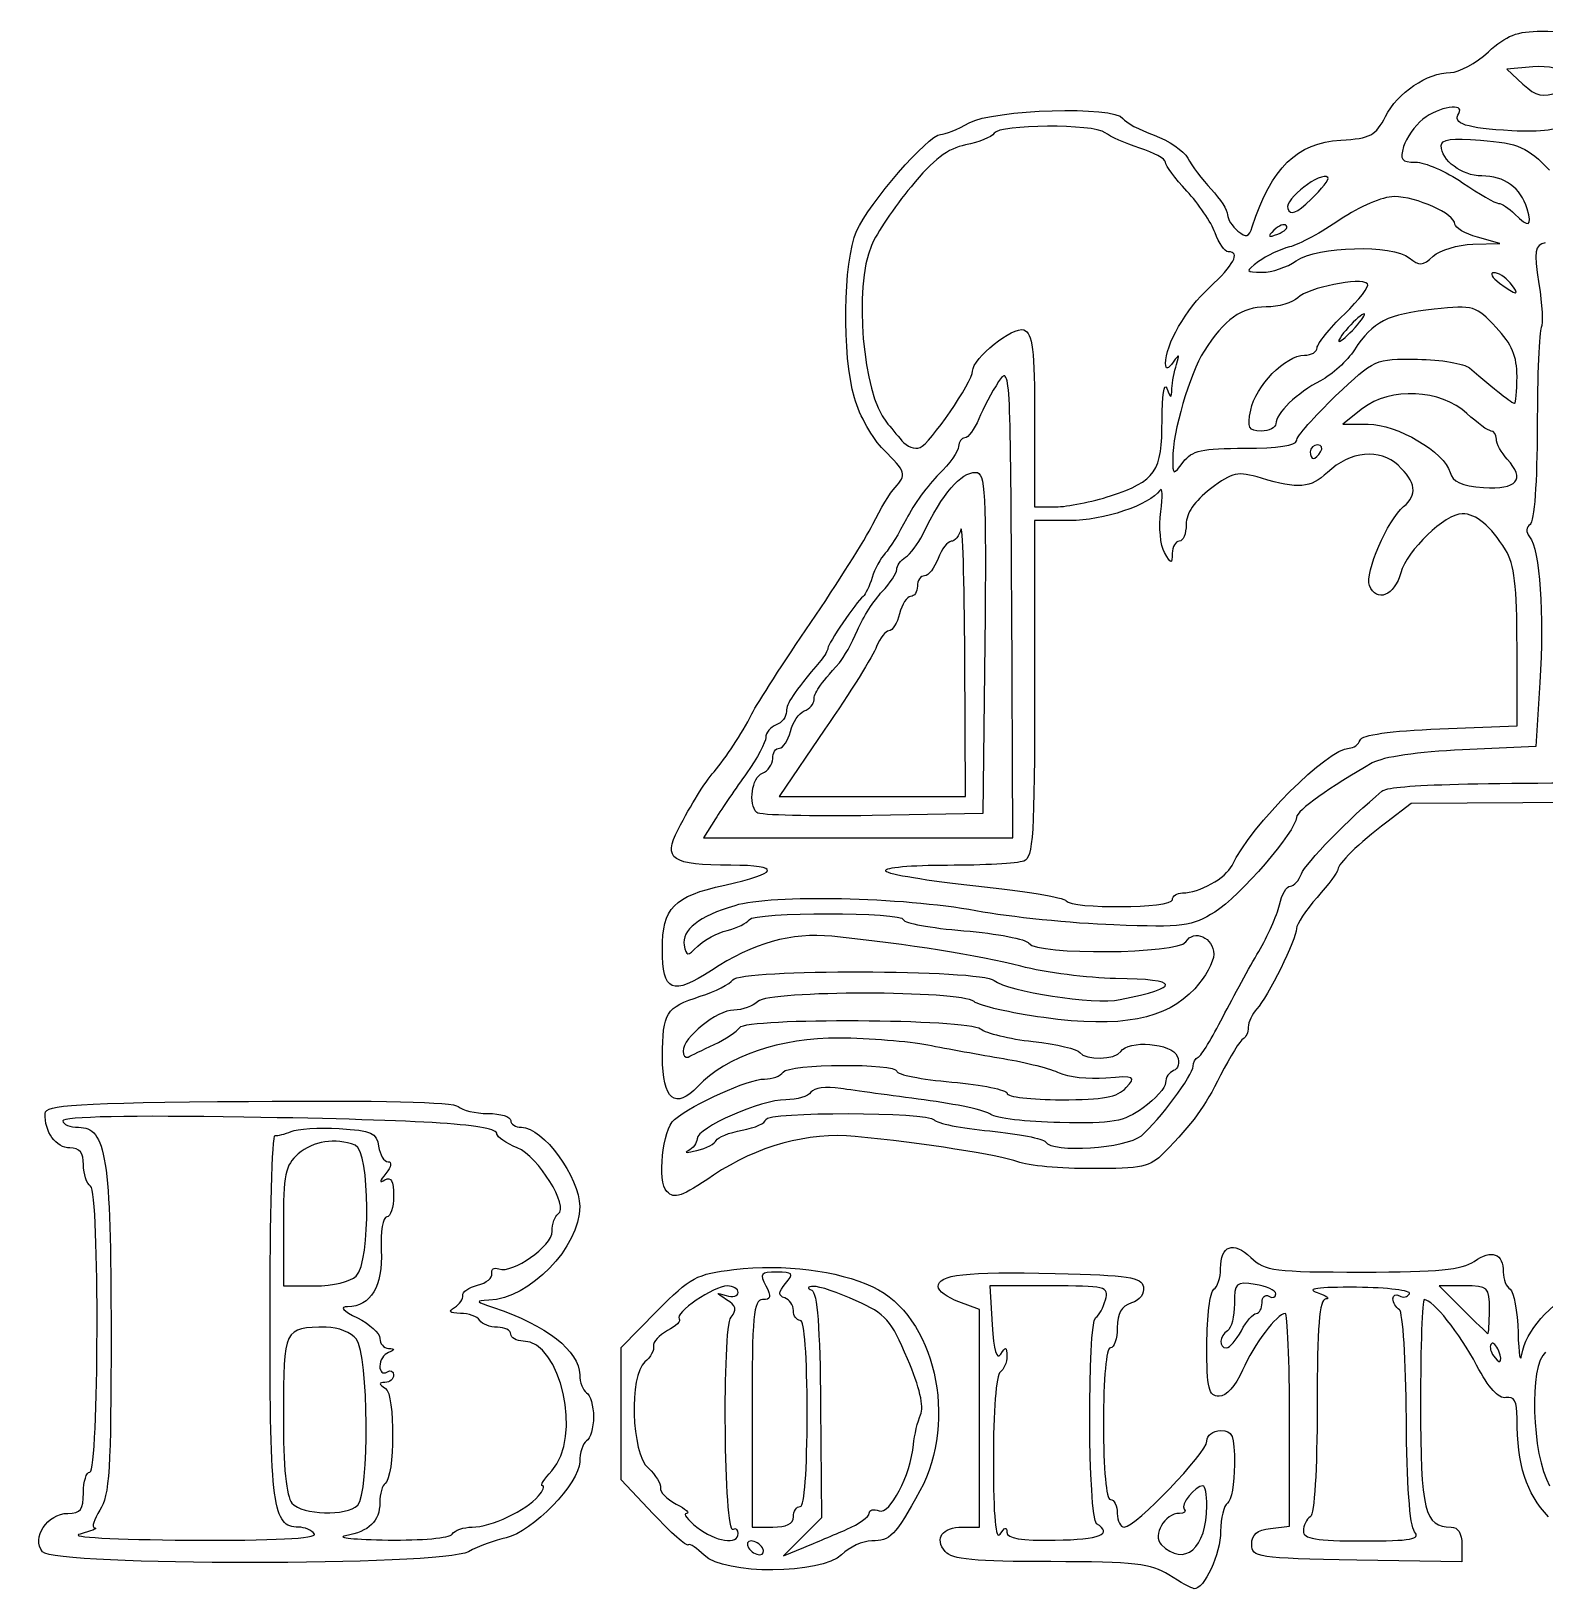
# Model space of a CAD drawing. Extents: x 0.53 to 3.78, y 0.49 to 2.29.
# Drawn here: x 0.535 to 1.267, y 1.246 to 2 of the extents above; entities that cross this region are included whole.
import ezdxf

# ---------------------------------------------------------------- set-up
doc = ezdxf.new("R2010")
doc.units = 0
doc.layers.get('0').update_dxf_attribs({"linetype": 'CONTINUOUS'})

msp = doc.modelspace()

# ---------------------------------------------------------------- linework, layer by layer
at = {"color": 7}
for p, q in [((1.260909, 1.982703), (1.248415, 1.981667)), ((1.248415, 1.981667), (1.256196, 1.974452)), ((1.161863, 1.929248), (1.161863, 1.929248)), ((1.258221, 1.914167), (1.258221, 1.914167)), ((1.141755, 1.906023), (1.141755, 1.906023)), ((1.245, 1.897268), (1.234167, 1.900396)), ((1.231929, 1.896967), (1.245, 1.897268)), ((1.146509, 1.888932), (1.146509, 1.888932)), ((1.25, 1.878333), (1.25, 1.878333)), ((1.175, 1.856667), (1.175, 1.856667)), ((1.17863, 1.817495), (1.169101, 1.81)), ((1.02, 1.811771), (1.02, 1.77)), ((1.169101, 1.81), (1.181289, 1.81)), ((1.12181, 1.798333), (1.12181, 1.798333)), ((1.158333, 1.796667), (1.158333, 1.796667)), ((1.248625, 1.79301), (1.248625, 1.79301)), ((1.056751, 1.775343), (1.056751, 1.775343)), ((1.02, 1.77), (1.030207, 1.77)), ((1.036996, 1.763333), (1.02, 1.763333)), ((1.02, 1.763333), (1.02, 1.682023)), ((1.009479, 1.61), (1.00893, 1.724681)), ((1.00893, 1.724681), (1.00893, 1.724681)), ((0.995892, 1.704167), (0.995, 1.621667)), ((0.986667, 1.63), (0.98628, 1.6975)), ((0.98628, 1.6975), (0.98628, 1.6975)), ((1.253333, 1.66419), (1.253333, 1.702212)), ((1.26441, 1.685041), (1.262381, 1.654151)), ((0.918604, 1.662436), (0.896457, 1.63)), ((1.216019, 1.662652), (1.253333, 1.66419)), ((1.262381, 1.654151), (1.227023, 1.652525)), ((0.896457, 1.63), (0.941562, 1.63)), ((0.941562, 1.63), (0.986667, 1.63)), ((0.885635, 1.622142), (0.885635, 1.622143)), ((0.995, 1.621667), (0.941468, 1.620753)), ((1.202197, 1.626592), (1.190383, 1.617581)), ((1.338598, 1.627463), (1.202197, 1.626592)), ((0.865685, 1.619167), (0.859846, 1.61)), ((0.859846, 1.61), (0.934663, 1.61)), ((0.934663, 1.61), (1.009479, 1.61)), ((1.086667, 1.58), (1.086667, 1.58)), ((0.866075, 1.463663), (0.866076, 1.463668)), ((0.842222, 1.43889), (0.842222, 1.438889)), ((0.656667, 1.422109), (0.656667, 1.393333)), ((0.691905, 1.398095), (0.691905, 1.398095)), ((0.656667, 1.393333), (0.671905, 1.393333)), ((1.027193, 1.393338), (0.998338, 1.393341)), ((0.998338, 1.393341), (0.999508, 1.374518)), ((1.227829, 1.393333), (1.215658, 1.393333)), ((1.215658, 1.393333), (1.226996, 1.382041)), ((0.82, 1.363476), (0.8375, 1.381207)), ((0.993333, 1.381872), (0.983333, 1.385646)), ((0.993333, 1.329269), (0.993333, 1.381872)), ((1.24, 1.381667), (1.24, 1.381667)), ((1.12, 1.371666), (1.12, 1.371667)), ((0.82, 1.331498), (0.82, 1.363476)), ((1.244484, 1.36181), (1.244484, 1.36181)), ((0.9165, 1.335398), (0.916915, 1.281158)), ((0.82, 1.299519), (0.82, 1.331498)), ((0.883333, 1.331667), (0.883333, 1.276667)), ((0.993333, 1.276667), (0.993333, 1.329269)), ((1.143333, 1.277109), (1.143333, 1.328554)), ((0.835554, 1.283091), (0.82, 1.299519)), ((0.692667, 1.287334), (0.692667, 1.287333)), ((0.903333, 1.281667), (0.903333, 1.281667)), ((1.103338, 1.287048), (1.103338, 1.287048)), ((0.883333, 1.276667), (0.893333, 1.276667)), ((0.916915, 1.281158), (0.907754, 1.271996)), ((0.929167, 1.275625), (0.929167, 1.275625)), ((0.985197, 1.276667), (0.993333, 1.276667)), ((1.006621, 1.274177), (1.00662, 1.274178)), ((1.134167, 1.276055), (1.143333, 1.277109)), ((1.203784, 1.274458), (1.203784, 1.274457)), ((0.671667, 1.273333), (0.671667, 1.273333)), ((0.876667, 1.27353), (0.876667, 1.27353)), ((0.888333, 1.266667), (0.888333, 1.266667)), ((0.907754, 1.271996), (0.898593, 1.262835)), ((0.898593, 1.262835), (0.908463, 1.266886)), ((1.226667, 1.268247), (1.226667, 1.259826)), ((0.540217, 1.264736), (0.540217, 1.264739)), ((0.860278, 1.263056), (0.860278, 1.263056)), ((1.226667, 1.259826), (1.175833, 1.260746)), ((1.085, 1.253559), (1.085005, 1.253559))]:
    msp.add_line(p, q, dxfattribs=at)
for points in [[(1.239463, 1.99), (1.248183, 1.997964), (1.253423, 2), (1.265206, 2)], [(1.265206, 2), (1.273343, 2), (1.28, 1.998662), (1.28, 1.997028)], [(1.221194, 1.98), (1.22522, 1.98), (1.233441, 1.9845), (1.239463, 1.99)], [(1.278303, 1.97884), (1.275261, 1.981882), (1.268666, 1.983347), (1.260909, 1.982703)], [(1.189716, 1.958745), (1.195575, 1.97029), (1.209955, 1.98), (1.221194, 1.98)], [(1.256196, 1.974452), (1.262719, 1.968404), (1.265532, 1.96778), (1.27359, 1.970589)], [(0.988333, 1.955648), (1.000041, 1.962214), (1.058761, 1.963957), (1.062692, 1.957856)], [(1.225142, 1.96023), (1.228452, 1.965586), (1.21534, 1.963459), (1.207855, 1.957426)], [(1.250768, 1.951855), (1.228538, 1.953095), (1.222044, 1.955218), (1.225142, 1.96023)], [(0.974476, 1.95002), (0.976597, 1.95003), (0.982833, 1.952564), (0.988333, 1.955648)], [(1.054099, 1.950899), (1.04863, 1.955243), (1.003095, 1.955008), (1.000384, 1.950622)], [(1.062692, 1.957856), (1.063961, 1.955885), (1.07076, 1.952211), (1.077799, 1.949692)], [(1.168049, 1.947288), (1.182586, 1.948215), (1.185027, 1.949506), (1.189716, 1.958745)], [(1.207855, 1.957426), (1.203925, 1.954258), (1.199699, 1.948292), (1.198464, 1.944167)], [(1.279206, 1.955447), (1.274112, 1.952233), (1.264887, 1.951068), (1.250768, 1.951855)], [(0.933943, 1.903333), (0.93977, 1.916678), (0.96869, 1.949989), (0.974476, 1.95002)], [(0.986659, 1.944989), (0.978017, 1.943293), (0.971183, 1.93807), (0.960251, 1.924807)], [(1.000384, 1.950622), (0.999248, 1.948783), (0.993071, 1.946248), (0.986659, 1.944989)], [(1.070833, 1.943509), (1.063958, 1.945724), (1.056428, 1.949049), (1.054099, 1.950899)], [(1.077799, 1.949692), (1.084838, 1.947172), (1.092171, 1.942171), (1.094094, 1.938579)], [(1.125283, 1.905457), (1.134634, 1.934082), (1.146746, 1.945929), (1.168049, 1.947288)], [(1.216667, 1.944679), (1.216667, 1.947753), (1.221764, 1.948459), (1.235639, 1.947308)], [(1.236268, 1.93), (1.226705, 1.93), (1.216667, 1.937518), (1.216667, 1.944679)], [(1.235639, 1.947308), (1.254273, 1.945763), (1.258505, 1.943922), (1.269091, 1.932754)], [(1.083333, 1.936614), (1.083333, 1.938192), (1.077708, 1.941295), (1.070833, 1.943509)], [(1.094094, 1.938579), (1.096017, 1.934986), (1.101132, 1.928226), (1.105461, 1.923557)], [(1.198464, 1.944167), (1.196568, 1.937838), (1.197476, 1.936667), (1.204274, 1.936667)], [(1.093653, 1.922706), (1.087977, 1.928777), (1.083333, 1.935036), (1.083333, 1.936614)], [(1.161863, 1.929248), (1.158641, 1.93247), (1.140723, 1.918661), (1.142413, 1.914258)], [(1.204274, 1.936667), (1.208705, 1.936667), (1.218931, 1.932194), (1.226998, 1.926727)], [(1.258221, 1.914167), (1.255217, 1.92428), (1.247286, 1.93), (1.236268, 1.93)], [(0.960251, 1.924807), (0.952139, 1.914966), (0.943514, 1.902186), (0.941084, 1.896407)], [(1.107312, 1.9025), (1.105475, 1.907542), (1.099328, 1.916634), (1.093653, 1.922706)], [(1.105461, 1.923557), (1.109791, 1.918888), (1.113333, 1.913361), (1.113333, 1.911275)], [(1.153734, 1.918718), (1.158976, 1.923739), (1.162633, 1.928478), (1.161863, 1.929248)], [(1.226998, 1.926727), (1.235066, 1.921261), (1.242899, 1.916761), (1.244405, 1.916727)], [(1.142413, 1.914258), (1.14377, 1.910722), (1.146518, 1.911804), (1.153734, 1.918718)], [(1.193873, 1.92), (1.188236, 1.92), (1.177204, 1.915282), (1.167874, 1.908882)], [(1.223333, 1.906676), (1.223333, 1.911589), (1.204735, 1.92), (1.193873, 1.92)], [(1.244405, 1.916727), (1.245911, 1.916694), (1.249393, 1.914417), (1.252143, 1.911667)], [(1.113333, 1.911275), (1.113333, 1.909189), (1.115566, 1.90563), (1.118294, 1.903366)], [(1.141755, 1.906023), (1.140728, 1.907049), (1.138039, 1.906025), (1.135778, 1.903747)], [(1.167874, 1.908882), (1.15896, 1.902767), (1.147917, 1.896832), (1.143333, 1.895693)], [(1.252143, 1.911667), (1.259101, 1.904708), (1.260821, 1.905416), (1.258221, 1.914167)], [(0.932886, 1.822669), (0.926837, 1.843482), (0.927425, 1.888406), (0.933943, 1.903333)], [(1.113659, 1.893333), (1.112005, 1.893333), (1.109149, 1.897458), (1.107312, 1.9025)], [(1.118294, 1.903366), (1.122351, 1.899998), (1.123624, 1.900379), (1.125283, 1.905457)], [(1.135778, 1.903747), (1.13251, 1.900455), (1.132893, 1.900072), (1.137644, 1.901881)], [(1.137644, 1.901881), (1.140931, 1.903133), (1.142781, 1.904997), (1.141755, 1.906023)], [(1.234167, 1.900396), (1.228208, 1.902116), (1.223333, 1.904943), (1.223333, 1.906676)], [(0.941084, 1.896407), (0.932496, 1.875983), (0.936827, 1.824933), (0.948333, 1.810949)], [(1.104629, 1.876104), (1.116373, 1.886937), (1.119725, 1.893333), (1.113659, 1.893333)], [(1.143333, 1.895693), (1.13875, 1.894555), (1.132, 1.891355), (1.128333, 1.888584)], [(1.146509, 1.888932), (1.15672, 1.896084), (1.193177, 1.897044), (1.201216, 1.890373)], [(1.212825, 1.891207), (1.216143, 1.89421), (1.22474, 1.896802), (1.231929, 1.896967)], [(1.266994, 1.897718), (1.261787, 1.896357), (1.261426, 1.894005), (1.263953, 1.877893)], [(1.128333, 1.888584), (1.121814, 1.883657), (1.121853, 1.883543), (1.130092, 1.883439)], [(1.130092, 1.883439), (1.134725, 1.88338), (1.142113, 1.885853), (1.146509, 1.888932)], [(1.201216, 1.890373), (1.206009, 1.886396), (1.207639, 1.886514), (1.212825, 1.891207)], [(1.181004, 1.877885), (1.177758, 1.881131), (1.152183, 1.875993), (1.147305, 1.871114)], [(1.16985, 1.863189), (1.177101, 1.870156), (1.18212, 1.876769), (1.181004, 1.877885)], [(1.242092, 1.883227), (1.240025, 1.883168), (1.241245, 1.880919), (1.244804, 1.878227)], [(1.25, 1.878333), (1.247718, 1.881083), (1.244159, 1.883286), (1.242092, 1.883227)], [(1.244804, 1.878227), (1.253116, 1.87194), (1.255269, 1.871984), (1.25, 1.878333)], [(1.263953, 1.877893), (1.26553, 1.867838), (1.266006, 1.858296), (1.265012, 1.856687)], [(1.083384, 1.839274), (1.083275, 1.848411), (1.093133, 1.8655), (1.104629, 1.876104)], [(1.147305, 1.871114), (1.144859, 1.868668), (1.137944, 1.866667), (1.131939, 1.866667)], [(1.131939, 1.866667), (1.120176, 1.866667), (1.111764, 1.860659), (1.101961, 1.845259)], [(1.156667, 1.846928), (1.156667, 1.848905), (1.162599, 1.856223), (1.16985, 1.863189)], [(1.179367, 1.863333), (1.17845, 1.863333), (1.174985, 1.860333), (1.171667, 1.856667)], [(1.213273, 1.86552), (1.190518, 1.863141), (1.183662, 1.859666), (1.174721, 1.845975)], [(1.175, 1.856667), (1.178318, 1.860333), (1.180283, 1.863333), (1.179367, 1.863333)], [(1.243229, 1.856778), (1.233444, 1.867254), (1.232499, 1.867529), (1.213273, 1.86552)], [(0.99, 1.835675), (0.99, 1.841841), (1.009597, 1.857535), (1.014801, 1.855538)], [(1.014801, 1.855538), (1.019128, 1.853877), (1.02, 1.846537), (1.02, 1.811771)], [(1.171667, 1.856667), (1.168348, 1.853), (1.166383, 1.85), (1.1673, 1.85)], [(1.1673, 1.85), (1.168217, 1.85), (1.171682, 1.853), (1.175, 1.856667)], [(1.253333, 1.832981), (1.253333, 1.842833), (1.250898, 1.848569), (1.243229, 1.856778)], [(1.265012, 1.856687), (1.264017, 1.855078), (1.263163, 1.83346), (1.263112, 1.808648)], [(1.150487, 1.843333), (1.153886, 1.843333), (1.156667, 1.844951), (1.156667, 1.846928)], [(1.00893, 1.724681), (1.008403, 1.834826), (1.008152, 1.839013), (1.002593, 1.830539)], [(1.087032, 1.84), (1.084474, 1.836443), (1.083421, 1.836234), (1.083384, 1.839274)], [(1.086432, 1.827227), (1.086561, 1.830286), (1.087558, 1.835536), (1.088648, 1.838894)], [(1.101961, 1.845259), (1.094982, 1.834295), (1.086712, 1.805947), (1.086812, 1.793333)], [(1.088648, 1.838894), (1.090295, 1.843972), (1.090023, 1.844158), (1.087032, 1.84)], [(1.12452, 1.816767), (1.126849, 1.828411), (1.141434, 1.843333), (1.150487, 1.843333)], [(1.174721, 1.845975), (1.171208, 1.840595), (1.163833, 1.83386), (1.158333, 1.831007)], [(1.16561, 1.823603), (1.184485, 1.841602), (1.184626, 1.841666), (1.205176, 1.84137)], [(1.205176, 1.84137), (1.216519, 1.841206), (1.22787, 1.839303), (1.2304, 1.837141)], [(0.964585, 1.798635), (0.969411, 1.800487), (0.99, 1.830494), (0.99, 1.835675)], [(1.2304, 1.837141), (1.242619, 1.826698), (1.251129, 1.82), (1.252177, 1.82)], [(1.252177, 1.82), (1.252813, 1.82), (1.253333, 1.825841), (1.253333, 1.832981)], [(1.002593, 1.830539), (0.99941, 1.825686), (0.995092, 1.817579), (0.992998, 1.812524)], [(1.081667, 1.812055), (1.081667, 1.823621), (1.082686, 1.830516), (1.083932, 1.827376)], [(1.083932, 1.827376), (1.085997, 1.822174), (1.086219, 1.822161), (1.086432, 1.827227)], [(1.158333, 1.831007), (1.146883, 1.825067), (1.136667, 1.815227), (1.136667, 1.810139)], [(1.229138, 1.81513), (1.216438, 1.826906), (1.192046, 1.828048), (1.17863, 1.817495)], [(0.94696, 1.797669), (0.941723, 1.802805), (0.935389, 1.814055), (0.932886, 1.822669)], [(1.129583, 1.806667), (1.123475, 1.806667), (1.122778, 1.808057), (1.12452, 1.816767)], [(1.146667, 1.801937), (1.146667, 1.803918), (1.155191, 1.813668), (1.16561, 1.823603)], [(0.948333, 1.810949), (0.950167, 1.808721), (0.953553, 1.804647), (0.955858, 1.801896)], [(0.992998, 1.812524), (0.990904, 1.807469), (0.987873, 1.803333), (0.986262, 1.803333)], [(1.056751, 1.775343), (1.078573, 1.782481), (1.081667, 1.787039), (1.081667, 1.812055)], [(1.136667, 1.810139), (1.136667, 1.808229), (1.133479, 1.806667), (1.129583, 1.806667)], [(1.181289, 1.81), (1.19523, 1.81), (1.218434, 1.796347), (1.22097, 1.786652)], [(1.240799, 1.806667), (1.239406, 1.806667), (1.234158, 1.810475), (1.229138, 1.81513)], [(0.955858, 1.801896), (0.958163, 1.799146), (0.962091, 1.797678), (0.964585, 1.798635)], [(0.986262, 1.803333), (0.984651, 1.803333), (0.983292, 1.801458), (0.983241, 1.799167)], [(1.12181, 1.798333), (1.1374, 1.798333), (1.146667, 1.799677), (1.146667, 1.801937)], [(1.243333, 1.802762), (1.243333, 1.80491), (1.242193, 1.806667), (1.240799, 1.806667)], [(1.248625, 1.79301), (1.245715, 1.796227), (1.243333, 1.800615), (1.243333, 1.802762)], [(1.263112, 1.808648), (1.263057, 1.782221), (1.261637, 1.762679), (1.259682, 1.76147)], [(0.9525, 1.779353), (0.958263, 1.785516), (0.957803, 1.787038), (0.94696, 1.797669)], [(0.983241, 1.799167), (0.98319, 1.796875), (0.97891, 1.790845), (0.97373, 1.785767)], [(1.091916, 1.791667), (1.096163, 1.797287), (1.100855, 1.798333), (1.12181, 1.798333)], [(1.156863, 1.8), (1.154922, 1.8), (1.153333, 1.7985), (1.153333, 1.796667)], [(1.153333, 1.796667), (1.153333, 1.794833), (1.153994, 1.793333), (1.154803, 1.793333)], [(1.154803, 1.793333), (1.155612, 1.793333), (1.1572, 1.794833), (1.158333, 1.796667)], [(1.158333, 1.796667), (1.159466, 1.7985), (1.158804, 1.8), (1.156863, 1.8)], [(1.195833, 1.790099), (1.186945, 1.798425), (1.172632, 1.796968), (1.161612, 1.786615)], [(0.965879, 1.756667), (0.975691, 1.776745), (0.98416, 1.786667), (0.991487, 1.786667)], [(0.991487, 1.786667), (0.996208, 1.786667), (0.996686, 1.777703), (0.995892, 1.704167)], [(1.086812, 1.793333), (1.086878, 1.785178), (1.086986, 1.785142), (1.091916, 1.791667)], [(1.129678, 1.783824), (1.117934, 1.787342), (1.115974, 1.786929), (1.105124, 1.778654)], [(1.161612, 1.786615), (1.153516, 1.779009), (1.147502, 1.778484), (1.129678, 1.783824)], [(1.1985, 1.770138), (1.205333, 1.775809), (1.20451, 1.781972), (1.195833, 1.790099)], [(1.22097, 1.786652), (1.222188, 1.781994), (1.226272, 1.780156), (1.237133, 1.779376)], [(1.237133, 1.779376), (1.253328, 1.778214), (1.257518, 1.783185), (1.248625, 1.79301)], [(0.94175, 1.761615), (0.945371, 1.768921), (0.950208, 1.776903), (0.9525, 1.779353)], [(0.97373, 1.785767), (0.96855, 1.780689), (0.961466, 1.770962), (0.957989, 1.764151)], [(1.081052, 1.767721), (1.082055, 1.7752), (1.081854, 1.77982), (1.080605, 1.777986)], [(1.105124, 1.778654), (1.097283, 1.772673), (1.093333, 1.766926), (1.093333, 1.761497)], [(1.030207, 1.77), (1.035821, 1.77), (1.047765, 1.772405), (1.056751, 1.775343)], [(1.080605, 1.777986), (1.075782, 1.770908), (1.053238, 1.763333), (1.036996, 1.763333)], [(0.957989, 1.764151), (0.954512, 1.757341), (0.94989, 1.749862), (0.947718, 1.747531)], [(1.082846, 1.747894), (1.080856, 1.751319), (1.080049, 1.760241), (1.081052, 1.767721)], [(1.182013, 1.731966), (1.179663, 1.738089), (1.190715, 1.763678), (1.1985, 1.770138)], [(1.226863, 1.766659), (1.218565, 1.766646), (1.200001, 1.748828), (1.197141, 1.73813)], [(1.247733, 1.749284), (1.240657, 1.760719), (1.23351, 1.766669), (1.226863, 1.766659)], [(0.91175, 1.714025), (0.924629, 1.732894), (0.938129, 1.75431), (0.94175, 1.761615)], [(0.95757, 1.745668), (0.9599, 1.747134), (0.96364, 1.752083), (0.965879, 1.756667)], [(0.984369, 1.759167), (0.98353, 1.755958), (0.981417, 1.753333), (0.979673, 1.753333)], [(0.98628, 1.6975), (0.986067, 1.734625), (0.985207, 1.762375), (0.984369, 1.759167)], [(1.093333, 1.761497), (1.093333, 1.757007), (1.091833, 1.753333), (1.09, 1.753333)], [(1.259682, 1.76147), (1.257641, 1.760209), (1.257523, 1.757902), (1.259379, 1.755537)], [(0.979673, 1.753333), (0.977929, 1.753333), (0.975076, 1.749583), (0.973333, 1.745)], [(1.09, 1.753333), (1.088167, 1.753333), (1.086621, 1.750708), (1.086565, 1.7475)], [(1.253333, 1.702212), (1.253333, 1.732008), (1.252122, 1.742193), (1.247733, 1.749284)], [(1.259379, 1.755537), (1.26435, 1.749202), (1.266576, 1.718016), (1.26441, 1.685041)], [(0.947718, 1.747531), (0.945547, 1.745201), (0.94272, 1.739928), (0.941436, 1.735814)], [(0.953333, 1.739695), (0.953333, 1.741514), (0.95524, 1.744202), (0.95757, 1.745668)], [(0.973333, 1.745), (0.971591, 1.740417), (0.968628, 1.736667), (0.966749, 1.736667)], [(1.086565, 1.7475), (1.086473, 1.742175), (1.086149, 1.74221), (1.082846, 1.747894)], [(0.941436, 1.735814), (0.940152, 1.731699), (0.938179, 1.727583), (0.937051, 1.726667)], [(0.946275, 1.729027), (0.950157, 1.733076), (0.953333, 1.737876), (0.953333, 1.739695)], [(0.966749, 1.736667), (0.96487, 1.736667), (0.963333, 1.734417), (0.963333, 1.731667)], [(1.197141, 1.73813), (1.194184, 1.727076), (1.185282, 1.723448), (1.182013, 1.731966)], [(0.937051, 1.726667), (0.93378, 1.724009), (0.92, 1.703799), (0.92, 1.701661)], [(0.93436, 1.710348), (0.937031, 1.716573), (0.942393, 1.724979), (0.946275, 1.729027)], [(0.960063, 1.726667), (0.958265, 1.726667), (0.955852, 1.722917), (0.954702, 1.718333)], [(0.963333, 1.731667), (0.963333, 1.728917), (0.961862, 1.726667), (0.960063, 1.726667)], [(0.954702, 1.718333), (0.953552, 1.71375), (0.951236, 1.71), (0.949556, 1.71)], [(0.883275, 1.669913), (0.886057, 1.675305), (0.898871, 1.695156), (0.91175, 1.714025)], [(0.925586, 1.69463), (0.927741, 1.697049), (0.93169, 1.704122), (0.93436, 1.710348)], [(0.949556, 1.71), (0.947876, 1.71), (0.945207, 1.706596), (0.943626, 1.702436)], [(0.916605, 1.695693), (0.903027, 1.679592), (0.9, 1.6751), (0.9, 1.671052)], [(0.92, 1.701661), (0.92, 1.700593), (0.918472, 1.697907), (0.916605, 1.695693)], [(0.943626, 1.702436), (0.942044, 1.698276), (0.930784, 1.680276), (0.918604, 1.662436)], [(0.913333, 1.676703), (0.913333, 1.68004), (0.915794, 1.683641), (0.925586, 1.69463)], [(1.02, 1.682023), (1.02, 1.610954), (1.019336, 1.600458), (1.014727, 1.59869)], [(0.908634, 1.671321), (0.911219, 1.672313), (0.913333, 1.674735), (0.913333, 1.676703)], [(0.865, 1.64195), (0.870884, 1.648833), (0.87808, 1.659844), (0.883275, 1.669913)], [(0.9, 1.671052), (0.9, 1.668525), (0.89775, 1.665594), (0.895, 1.664539)], [(0.901904, 1.661425), (0.903021, 1.665876), (0.90605, 1.670329), (0.908634, 1.671321)], [(0.89, 1.658477), (0.89, 1.656198), (0.885843, 1.648484), (0.880762, 1.641333)], [(0.895, 1.664539), (0.89225, 1.663483), (0.89, 1.660756), (0.89, 1.658477)], [(0.896603, 1.653333), (0.898402, 1.653333), (0.900787, 1.656975), (0.901904, 1.661425)], [(1.177408, 1.657224), (1.178251, 1.659753), (1.19177, 1.661653), (1.216019, 1.662652)], [(0.893333, 1.648229), (0.893333, 1.651036), (0.894805, 1.653333), (0.896603, 1.653333)], [(1.115494, 1.596662), (1.124928, 1.616269), (1.161958, 1.653333), (1.172112, 1.653333)], [(1.172112, 1.653333), (1.174312, 1.653333), (1.176695, 1.655084), (1.177408, 1.657224)], [(1.227023, 1.652525), (1.205621, 1.65154), (1.188377, 1.649043), (1.183333, 1.646197)], [(0.888333, 1.641205), (0.891083, 1.642261), (0.893333, 1.645421), (0.893333, 1.648229)], [(1.183333, 1.646197), (1.163078, 1.634771), (1.146666, 1.622982), (1.146666, 1.61986)], [(0.847601, 1.613969), (0.854067, 1.626501), (0.860134, 1.636259), (0.865, 1.64195)], [(0.880762, 1.641333), (0.875681, 1.634183), (0.868896, 1.624208), (0.865685, 1.619167)], [(0.885635, 1.622143), (0.881429, 1.626348), (0.883257, 1.639257), (0.888333, 1.641205)], [(1.188004, 1.6325), (1.191859, 1.635682), (1.225041, 1.636666), (1.328424, 1.636666)], [(1.149027, 1.5925), (1.150887, 1.597545), (1.17239, 1.619612), (1.188004, 1.6325)], [(0.941468, 1.620753), (0.912026, 1.620251), (0.886901, 1.620877), (0.885635, 1.622142)], [(0.873167, 1.596717), (0.844294, 1.596784), (0.840171, 1.599568), (0.847601, 1.613969)], [(1.146666, 1.61986), (1.146666, 1.61339), (1.119259, 1.581625), (1.107163, 1.574076)], [(1.190383, 1.617581), (1.17643, 1.606939), (1.166667, 1.597481), (1.166667, 1.594608)], [(1.014727, 1.59869), (1.011827, 1.597577), (0.995239, 1.596667), (0.977864, 1.596667)], [(0.870154, 1.587127), (0.896579, 1.592926), (0.897752, 1.596659), (0.873167, 1.596717)], [(0.977864, 1.596667), (0.960489, 1.596667), (0.947033, 1.595438), (0.947961, 1.593936)], [(0.947961, 1.593936), (0.948889, 1.592434), (0.968518, 1.589226), (0.99158, 1.586807)], [(1.09151, 1.583333), (1.099701, 1.583333), (1.112504, 1.590449), (1.115494, 1.596662)], [(1.143703, 1.586666), (1.145448, 1.586666), (1.147844, 1.589291), (1.149027, 1.5925)], [(1.166667, 1.594608), (1.166667, 1.593475), (1.162167, 1.587422), (1.156667, 1.581158)], [(0.84, 1.556045), (0.84, 1.576125), (0.845403, 1.581694), (0.870154, 1.587127)], [(0.99158, 1.586807), (1.014642, 1.584388), (1.03431, 1.581117), (1.035286, 1.579538)], [(1.086667, 1.58), (1.086667, 1.581833), (1.088846, 1.583333), (1.09151, 1.583333)], [(1.138404, 1.5775), (1.139573, 1.582541), (1.141958, 1.586666), (1.143703, 1.586666)], [(0.874999, 1.577166), (0.857752, 1.572069), (0.84913, 1.565309), (0.85054, 1.55799)], [(0.991666, 1.574652), (0.955514, 1.581264), (0.893394, 1.582602), (0.874999, 1.577166)], [(1.035286, 1.579538), (1.037802, 1.575466), (1.086667, 1.575906), (1.086667, 1.58)], [(1.128388, 1.555), (1.132728, 1.562333), (1.137235, 1.572458), (1.138404, 1.5775)], [(1.156667, 1.581158), (1.151167, 1.574894), (1.146667, 1.56811), (1.146667, 1.566083)], [(0.871295, 1.565205), (0.876117, 1.566415), (0.880887, 1.568739), (0.881894, 1.570369)], [(0.881894, 1.570369), (0.884278, 1.574226), (0.956666, 1.57425), (0.956666, 1.570391)], [(0.956666, 1.570391), (0.956666, 1.568775), (0.969791, 1.566364), (0.985833, 1.565034)], [(1.058333, 1.567825), (1.038166, 1.568563), (1.008166, 1.571635), (0.991666, 1.574652)], [(1.107163, 1.574076), (1.095998, 1.567107), (1.09199, 1.566594), (1.058333, 1.567825)], [(0.857097, 1.557573), (0.860083, 1.56056), (0.866473, 1.563994), (0.871295, 1.565205)], [(0.921967, 1.562349), (0.902551, 1.564365), (0.883825, 1.55907), (0.863723, 1.54588)], [(1.013333, 1.547861), (0.992952, 1.553138), (0.959298, 1.558474), (0.921967, 1.562349)], [(0.985833, 1.565034), (1.001874, 1.563703), (1.016023, 1.560977), (1.017274, 1.558974)], [(1.093101, 1.55965), (1.097048, 1.566), (1.106666, 1.561739), (1.106666, 1.553641)], [(1.146667, 1.566083), (1.146667, 1.561078), (1.132669, 1.532727), (1.1275, 1.527263)], [(0.863723, 1.54588), (0.844737, 1.533422), (0.84, 1.535452), (0.84, 1.556045)], [(0.85054, 1.55799), (0.85158, 1.552586), (0.852078, 1.552555), (0.857097, 1.557573)], [(1.017274, 1.558974), (1.020882, 1.553198), (1.089471, 1.553809), (1.093101, 1.55965)], [(1.106666, 1.553641), (1.106666, 1.55003), (1.102522, 1.542539), (1.097458, 1.536994)], [(1.111082, 1.523333), (1.116261, 1.533416), (1.124048, 1.547666), (1.128388, 1.555)], [(0.874048, 1.541316), (0.877499, 1.546654), (0.993991, 1.546372), (1.000451, 1.541009)], [(1.059165, 1.541959), (1.045874, 1.54212), (1.02525, 1.544776), (1.013333, 1.547861)], [(0.858333, 1.533333), (0.865667, 1.535698), (0.872738, 1.53929), (0.874048, 1.541316)], [(1.000451, 1.541009), (1.007023, 1.535553), (1.048699, 1.52923), (1.061363, 1.531766)], [(1.061363, 1.531766), (1.091492, 1.537802), (1.090678, 1.541577), (1.059165, 1.541959)], [(0.840051, 1.504062), (0.840113, 1.525628), (0.841545, 1.527919), (0.858333, 1.533333)], [(0.886188, 1.530828), (0.883884, 1.528537), (0.878627, 1.526662), (0.874504, 1.526662)], [(0.990732, 1.530773), (0.984225, 1.536173), (0.89161, 1.536224), (0.886188, 1.530828)], [(1.024408, 1.523033), (1.0083, 1.525287), (0.993145, 1.52877), (0.990732, 1.530773)], [(1.097458, 1.536994), (1.08382, 1.522063), (1.061643, 1.517825), (1.024408, 1.523033)], [(0.874504, 1.526662), (0.866375, 1.526662), (0.849999, 1.513412), (0.849999, 1.506835)], [(0.877386, 1.51826), (0.880795, 1.523118), (0.98794, 1.52252), (0.993855, 1.51761)], [(1.099167, 1.503889), (1.100542, 1.5045), (1.105904, 1.51325), (1.111082, 1.523333)], [(1.1275, 1.527263), (1.125208, 1.52484), (1.123333, 1.52084), (1.123333, 1.518374)], [(0.864999, 1.510034), (0.870499, 1.512688), (0.876073, 1.51639), (0.877386, 1.51826)], [(0.993855, 1.51761), (0.996354, 1.515537), (1.007792, 1.512777), (1.019274, 1.511478)], [(1.123333, 1.518374), (1.123333, 1.515908), (1.122208, 1.51339), (1.120833, 1.512779)], [(0.852499, 1.503991), (0.853874, 1.504661), (0.859499, 1.50738), (0.864999, 1.510034)], [(0.92562, 1.513134), (0.897248, 1.513351), (0.870686, 1.50428), (0.857153, 1.489754)], [(0.968333, 1.50967), (0.959167, 1.511466), (0.939946, 1.513025), (0.92562, 1.513134)], [(1.005, 1.503056), (0.994, 1.504898), (0.9775, 1.507874), (0.968333, 1.50967)], [(1.019274, 1.511478), (1.030755, 1.510179), (1.040953, 1.507814), (1.041937, 1.506222)], [(1.061666, 1.506661), (1.06523, 1.512427), (1.086632, 1.510629), (1.089037, 1.504361)], [(1.120833, 1.512779), (1.119458, 1.512168), (1.114583, 1.504268), (1.11, 1.495223)], [(0.857153, 1.489754), (0.846313, 1.478118), (0.839991, 1.483407), (0.840051, 1.504062)], [(0.849999, 1.506835), (0.849999, 1.504601), (0.851124, 1.503321), (0.852499, 1.503991)], [(0.898333, 1.496667), (0.900856, 1.500748), (0.953333, 1.501159), (0.953333, 1.497097)], [(1.03213, 1.496154), (1.028208, 1.498108), (1.016, 1.501213), (1.005, 1.503056)], [(1.041937, 1.506222), (1.044398, 1.50224), (1.059136, 1.502568), (1.061666, 1.506661)], [(1.089037, 1.504361), (1.090244, 1.501216), (1.089461, 1.498148), (1.087266, 1.497416)], [(1.096667, 1.4995), (1.096667, 1.501302), (1.097792, 1.503278), (1.099167, 1.503889)], [(0.845833, 1.47379), (0.854961, 1.481336), (0.881665, 1.493333), (0.889335, 1.493333)], [(0.889335, 1.493333), (0.893151, 1.493333), (0.8972, 1.494833), (0.898333, 1.496667)], [(0.953333, 1.497097), (0.953333, 1.4955), (0.965333, 1.493147), (0.98, 1.491868)], [(1.054397, 1.493807), (1.046071, 1.493144), (1.036051, 1.494201), (1.03213, 1.496154)], [(1.064251, 1.489172), (1.069222, 1.494665), (1.068639, 1.494939), (1.054397, 1.493807)], [(1.071667, 1.465955), (1.080371, 1.473441), (1.096667, 1.495306), (1.096667, 1.4995)], [(1.11, 1.495223), (1.101845, 1.47913), (1.097119, 1.472668), (1.082412, 1.457501)], [(1.087266, 1.497416), (1.085102, 1.496695), (1.083333, 1.494083), (1.083333, 1.49161)], [(0.911859, 1.486974), (0.91062, 1.484968), (0.905132, 1.483328), (0.899665, 1.483328)], [(0.926223, 1.488773), (0.919078, 1.489863), (0.913189, 1.489126), (0.911859, 1.486974)], [(0.966572, 1.483255), (0.95104, 1.485274), (0.932883, 1.487758), (0.926223, 1.488773)], [(0.98, 1.491868), (0.994667, 1.490588), (1.006667, 1.488144), (1.006667, 1.486437)], [(1.006667, 1.486437), (1.006667, 1.48473), (1.018434, 1.483333), (1.032817, 1.483333)], [(1.032817, 1.483333), (1.053498, 1.483333), (1.060072, 1.484554), (1.064251, 1.489172)], [(1.083333, 1.49161), (1.083333, 1.489138), (1.078458, 1.483638), (1.072499, 1.479388)], [(0.541446, 1.476667), (0.541636, 1.480972), (0.5553, 1.48179), (0.639782, 1.482551)], [(0.639782, 1.482551), (0.702931, 1.48312), (0.739104, 1.48223), (0.741282, 1.480051)], [(0.741282, 1.480051), (0.743144, 1.47819), (0.749617, 1.476667), (0.755667, 1.476667)], [(0.899665, 1.483328), (0.887538, 1.483328), (0.856827, 1.469816), (0.856734, 1.464439)], [(0.89, 1.473704), (0.89, 1.477632), (0.969063, 1.477546), (0.971492, 1.473615)], [(0.998848, 1.476233), (0.996627, 1.478076), (0.982103, 1.481236), (0.966572, 1.483255)], [(1.072499, 1.479388), (1.062931, 1.472563), (1.058234, 1.471732), (1.032275, 1.472272)], [(0.553451, 1.46), (0.54671, 1.46), (0.541057, 1.467848), (0.541446, 1.476667)], [(0.6375, 1.474935), (0.583394, 1.475805), (0.55, 1.475131), (0.55, 1.473171)], [(0.55, 1.473171), (0.55, 1.471427), (0.553449, 1.47), (0.557664, 1.47)], [(0.557664, 1.47), (0.571035, 1.47), (0.573333, 1.455403), (0.573333, 1.370479)], [(0.76, 1.466749), (0.76, 1.47131), (0.727389, 1.473489), (0.6375, 1.474935)], [(0.660397, 1.467993), (0.663366, 1.469305), (0.673866, 1.469918), (0.683731, 1.469356)], [(0.755667, 1.476667), (0.761717, 1.476667), (0.766667, 1.475167), (0.766667, 1.473333)], [(0.766667, 1.473333), (0.766667, 1.4715), (0.768985, 1.47), (0.771818, 1.47)], [(0.771818, 1.47), (0.782257, 1.47), (0.8, 1.445866), (0.8, 1.431667)], [(0.842222, 1.438889), (0.837405, 1.443706), (0.84002, 1.468983), (0.845833, 1.47379)], [(0.878576, 1.468599), (0.884859, 1.469778), (0.89, 1.472075), (0.89, 1.473704)], [(0.971492, 1.473615), (0.972529, 1.471937), (0.984639, 1.469509), (0.998404, 1.468219)], [(1.032275, 1.472272), (1.016111, 1.472607), (1.001068, 1.474391), (0.998848, 1.476233)], [(0.65023, 1.378082), (0.650243, 1.426757), (0.651323, 1.466363), (0.652627, 1.466095)], [(0.652627, 1.466095), (0.653932, 1.465827), (0.657429, 1.466682), (0.660397, 1.467993)], [(0.691394, 1.46131), (0.681727, 1.46502), (0.671095, 1.463398), (0.663843, 1.457109)], [(0.683731, 1.469356), (0.699424, 1.468462), (0.7018, 1.467395), (0.702732, 1.460833)], [(0.769814, 1.460077), (0.764416, 1.462313), (0.76, 1.465315), (0.76, 1.466749)], [(0.856734, 1.464439), (0.856696, 1.4623), (0.854791, 1.459689), (0.852499, 1.458636)], [(0.856666, 1.4588), (0.861249, 1.459942), (0.865483, 1.46213), (0.866075, 1.463663)], [(0.933235, 1.465581), (0.910624, 1.467766), (0.885581, 1.460906), (0.864684, 1.446803)], [(0.866076, 1.463668), (0.866668, 1.465201), (0.872293, 1.46742), (0.878576, 1.468599)], [(1.011926, 1.453236), (1.003164, 1.456567), (0.96571, 1.462443), (0.933235, 1.465581)], [(0.998404, 1.468219), (1.012168, 1.466929), (1.024246, 1.464552), (1.025245, 1.462937)], [(1.025245, 1.462937), (1.028631, 1.457458), (1.064498, 1.45979), (1.071667, 1.465955)], [(0.56, 1.451863), (0.56, 1.457729), (0.558172, 1.46), (0.553451, 1.46)], [(0.663843, 1.457109), (0.657532, 1.451635), (0.656667, 1.447417), (0.656667, 1.422109)], [(0.691905, 1.398095), (0.699072, 1.405262), (0.698641, 1.458529), (0.691394, 1.46131)], [(0.702732, 1.460833), (0.703318, 1.456708), (0.705376, 1.453333), (0.707307, 1.453333)], [(0.789605, 1.428089), (0.795073, 1.431469), (0.779978, 1.455867), (0.769814, 1.460077)], [(0.852499, 1.458636), (0.850208, 1.457584), (0.852083, 1.457657), (0.856666, 1.4588)], [(1.082412, 1.457501), (1.076035, 1.450923), (1.071777, 1.450001), (1.047787, 1.450001)], [(0.563436, 1.441603), (0.561546, 1.442771), (0.56, 1.447388), (0.56, 1.451863)], [(0.706241, 1.447693), (0.703133, 1.443861), (0.703002, 1.442856), (0.705833, 1.444557)], [(0.707307, 1.453333), (0.709344, 1.453333), (0.708897, 1.450968), (0.706241, 1.447693)], [(1.047787, 1.450001), (1.032743, 1.450001), (1.016606, 1.451456), (1.011926, 1.453236)], [(0.563091, 1.303333), (0.567499, 1.303333), (0.567837, 1.438883), (0.563436, 1.441603)], [(0.705833, 1.444557), (0.708804, 1.446342), (0.71, 1.444134), (0.71, 1.436863)], [(0.864684, 1.446803), (0.849073, 1.436268), (0.845946, 1.435166), (0.842222, 1.43889)], [(0.71, 1.436863), (0.71, 1.431255), (0.7085, 1.426667), (0.706666, 1.426667)], [(0.706666, 1.426667), (0.704804, 1.426667), (0.703644, 1.419515), (0.704038, 1.410466)], [(0.8, 1.431667), (0.8, 1.412049), (0.775752, 1.387075), (0.756052, 1.386403)], [(0.786667, 1.419754), (0.786667, 1.42334), (0.787989, 1.42709), (0.789605, 1.428089)], [(0.760873, 1.40154), (0.767534, 1.399033), (0.786667, 1.412543), (0.786667, 1.419754)], [(0.704038, 1.410466), (0.704794, 1.393072), (0.698999, 1.383398), (0.687738, 1.383257)], [(1.11, 1.401666), (1.11, 1.412986), (1.115955, 1.415163), (1.124628, 1.407015)], [(1.232597, 1.405193), (1.241098, 1.411147), (1.246667, 1.409091), (1.246667, 1.4)], [(0.75754, 1.399342), (0.757104, 1.401405), (0.758604, 1.402394), (0.760873, 1.40154)], [(0.874509, 1.401205), (0.899032, 1.404055), (0.924394, 1.400896), (0.941821, 1.39282)], [(1.124628, 1.407015), (1.131484, 1.400575), (1.135912, 1.4), (1.17864, 1.4)], [(1.17864, 1.4), (1.215386, 1.4), (1.226744, 1.401093), (1.232597, 1.405193)], [(0.671905, 1.393333), (0.680667, 1.393333), (0.689167, 1.395357), (0.691905, 1.398095)], [(0.750637, 1.393628), (0.75487, 1.394707), (0.757976, 1.397278), (0.75754, 1.399342)], [(0.8375, 1.381207), (0.853594, 1.397513), (0.856568, 1.39912), (0.874509, 1.401205)], [(0.895291, 1.4), (0.887465, 1.4), (0.886848, 1.399222), (0.89, 1.393333)], [(0.899575, 1.394458), (0.90364, 1.399383), (0.903163, 1.4), (0.895291, 1.4)], [(0.899167, 1.387514), (0.895918, 1.388607), (0.896008, 1.390137), (0.899575, 1.394458)], [(0.973333, 1.39298), (0.973333, 1.398869), (0.98624, 1.400309), (1.029959, 1.399297)], [(1.029959, 1.399297), (1.065668, 1.39847), (1.071737, 1.397544), (1.072649, 1.392785)], [(1.106667, 1.391666), (1.1085, 1.392799), (1.11, 1.397299), (1.11, 1.401666)], [(1.126667, 1.394044), (1.117296, 1.395419), (1.116667, 1.394826), (1.116667, 1.384619)], [(1.246667, 1.4), (1.246667, 1.396549), (1.248167, 1.392799), (1.25, 1.391666)], [(0.739451, 1.382924), (0.7419, 1.384476), (0.743686, 1.387078), (0.743421, 1.388706)], [(0.743421, 1.388706), (0.743157, 1.390334), (0.746403, 1.392549), (0.750637, 1.393628)], [(0.871348, 1.393333), (0.864941, 1.393333), (0.845518, 1.380037), (0.848122, 1.377434)], [(0.871018, 1.386649), (0.865567, 1.39014), (0.865549, 1.390333), (0.870833, 1.38869)], [(0.870833, 1.38869), (0.874041, 1.387692), (0.876666, 1.388329), (0.876666, 1.390105)], [(0.876666, 1.390105), (0.876667, 1.39188), (0.874273, 1.393333), (0.871348, 1.393333)], [(0.89, 1.393333), (0.892848, 1.388012), (0.892535, 1.386667), (0.888451, 1.386667)], [(0.903333, 1.381389), (0.903333, 1.383986), (0.901458, 1.386742), (0.899167, 1.387514)], [(0.913101, 1.39307), (0.91013, 1.392906), (0.909794, 1.39221), (0.912209, 1.391223)], [(0.912209, 1.391223), (0.914905, 1.390121), (0.91621, 1.373138), (0.9165, 1.335398)], [(0.933782, 1.386141), (0.92503, 1.390097), (0.915723, 1.393215), (0.913101, 1.39307)], [(0.941821, 1.39282), (0.971566, 1.379037), (0.983273, 1.328296), (0.964554, 1.294285)], [(0.983333, 1.385646), (0.977833, 1.387722), (0.973333, 1.391023), (0.973333, 1.39298)], [(1.05429, 1.386615), (1.055952, 1.392968), (1.05448, 1.393334), (1.027193, 1.393338)], [(1.072649, 1.392785), (1.073275, 1.389517), (1.070895, 1.386342), (1.066856, 1.38506)], [(1.103333, 1.364803), (1.103333, 1.378445), (1.104833, 1.390533), (1.106667, 1.391666)], [(1.136667, 1.389424), (1.136667, 1.391158), (1.132167, 1.393237), (1.126667, 1.394044)], [(1.13, 1.385197), (1.13, 1.388055), (1.1315, 1.389466), (1.133333, 1.388333)], [(1.133333, 1.388333), (1.135167, 1.3872), (1.136667, 1.387691), (1.136667, 1.389424)], [(1.175741, 1.392634), (1.157003, 1.392794), (1.150969, 1.391993), (1.156667, 1.3901)], [(1.156667, 1.3901), (1.16125, 1.388577), (1.163125, 1.387182), (1.160833, 1.386999)], [(1.160833, 1.386999), (1.157694, 1.386749), (1.156667, 1.373974), (1.156667, 1.335197)], [(1.201344, 1.389479), (1.202337, 1.391085), (1.190816, 1.392505), (1.175741, 1.392634)], [(1.193333, 1.38706), (1.193333, 1.388893), (1.19473, 1.38953), (1.196436, 1.388476)], [(1.196434, 1.381811), (1.194729, 1.382865), (1.193333, 1.385227), (1.193333, 1.38706)], [(1.196436, 1.388476), (1.198143, 1.387421), (1.200352, 1.387872), (1.201344, 1.389479)], [(1.24, 1.381667), (1.24, 1.39287), (1.239517, 1.393333), (1.227829, 1.393333)], [(1.25, 1.391666), (1.251833, 1.390533), (1.253558, 1.38107), (1.253833, 1.370636)], [(1.255657, 1.36017), (1.257404, 1.371384), (1.268719, 1.384188), (1.284924, 1.39329)], [(0.687738, 1.383257), (0.683773, 1.383213), (0.685426, 1.381328), (0.6925, 1.377841)], [(0.742303, 1.380051), (0.737025, 1.380084), (0.736234, 1.380884), (0.739451, 1.382924)], [(0.751667, 1.376667), (0.750534, 1.3785), (0.74632, 1.380023), (0.742303, 1.380051)], [(0.756052, 1.386403), (0.749322, 1.386175), (0.749614, 1.385716), (0.758333, 1.382826)], [(0.758333, 1.382826), (0.783811, 1.374383), (0.8, 1.361764), (0.8, 1.350348)], [(0.873199, 1.378172), (0.876183, 1.381766), (0.875697, 1.383653), (0.871018, 1.386649)], [(0.888451, 1.386667), (0.884057, 1.386667), (0.883333, 1.378894), (0.883333, 1.331667)], [(0.906667, 1.376667), (0.904833, 1.376667), (0.903333, 1.378792), (0.903333, 1.381389)], [(0.958606, 1.357985), (0.950618, 1.37678), (0.94805, 1.379693), (0.933782, 1.386141)], [(1.049603, 1.378085), (1.051215, 1.379081), (1.053324, 1.38292), (1.05429, 1.386615)], [(1.066856, 1.38506), (1.06199, 1.383516), (1.06, 1.380047), (1.06, 1.373109)], [(1.116667, 1.384619), (1.116667, 1.378628), (1.115167, 1.372799), (1.113333, 1.371666)], [(1.12, 1.371667), (1.122453, 1.37625), (1.125706, 1.38), (1.12723, 1.38)], [(1.141224, 1.38), (1.137269, 1.38), (1.126009, 1.365026), (1.120546, 1.3525)], [(1.12723, 1.38), (1.128753, 1.38), (1.13, 1.382339), (1.13, 1.385197)], [(1.143333, 1.328554), (1.143333, 1.356849), (1.142384, 1.38), (1.141224, 1.38)], [(1.199809, 1.329404), (1.199658, 1.357174), (1.198139, 1.380757), (1.196434, 1.381811)], [(1.208485, 1.386667), (1.207485, 1.386667), (1.206667, 1.36406), (1.206667, 1.336429)], [(1.233804, 1.354947), (1.225587, 1.370452), (1.212644, 1.386667), (1.208485, 1.386667)], [(1.226996, 1.382041), (1.233231, 1.375829), (1.238708, 1.370579), (1.239167, 1.370374)], [(1.239167, 1.370374), (1.239624, 1.370168), (1.24, 1.37525), (1.24, 1.381667)], [(0.663938, 1.276667), (0.65154, 1.276667), (0.650204, 1.286554), (0.65023, 1.378082)], [(0.677405, 1.373333), (0.656914, 1.373333), (0.656667, 1.372831), (0.656667, 1.331169)], [(0.692027, 1.3675), (0.689507, 1.370818), (0.683204, 1.373333), (0.677405, 1.373333)], [(0.6925, 1.377841), (0.698458, 1.374904), (0.703333, 1.370438), (0.703333, 1.367917)], [(0.760197, 1.373333), (0.756638, 1.373333), (0.7528, 1.374833), (0.751667, 1.376667)], [(0.766667, 1.37), (0.766667, 1.371833), (0.763755, 1.373333), (0.760197, 1.373333)], [(0.84248, 1.371692), (0.838366, 1.369545), (0.835327, 1.36618), (0.835727, 1.364214)], [(0.848122, 1.377434), (0.849133, 1.376423), (0.846594, 1.373839), (0.84248, 1.371692)], [(0.874167, 1.275516), (0.869828, 1.272836), (0.868885, 1.372973), (0.873199, 1.378172)], [(0.91, 1.331667), (0.91, 1.359444), (0.908724, 1.376667), (0.906667, 1.376667)], [(0.999508, 1.374518), (1.000287, 1.361983), (1.001662, 1.357249), (1.003624, 1.360347)], [(1.050005, 1.278333), (1.045856, 1.280898), (1.045474, 1.375533), (1.049603, 1.378085)], [(1.06, 1.373109), (1.06, 1.367732), (1.0585, 1.363333), (1.056667, 1.363333)], [(1.113333, 1.371666), (1.109301, 1.369174), (1.108906, 1.363333), (1.11277, 1.363333)], [(1.11277, 1.363333), (1.114294, 1.363333), (1.117547, 1.367083), (1.12, 1.371666)], [(0.573333, 1.370479), (0.573333, 1.304861), (0.572515, 1.29185), (0.56795, 1.284883)], [(0.692667, 1.287333), (0.698428, 1.293095), (0.697896, 1.359768), (0.692027, 1.3675)], [(0.703333, 1.367917), (0.703333, 1.365396), (0.705208, 1.363215), (0.7075, 1.36307)], [(0.772706, 1.366667), (0.769385, 1.366667), (0.766667, 1.368167), (0.766667, 1.37)], [(0.786537, 1.303962), (0.801304, 1.319813), (0.79097, 1.366667), (0.772706, 1.366667)], [(0.835727, 1.364214), (0.836127, 1.362248), (0.834251, 1.358812), (0.83156, 1.356578)], [(1.003624, 1.360347), (1.006004, 1.364106), (1.006579, 1.363916), (1.006621, 1.359362)], [(1.109214, 1.34), (1.104122, 1.34), (1.103333, 1.343327), (1.103333, 1.364803)], [(1.240921, 1.365366), (1.240048, 1.364492), (1.240321, 1.362177), (1.24153, 1.360222)], [(1.244484, 1.36181), (1.243398, 1.36464), (1.241795, 1.366239), (1.240921, 1.365366)], [(1.253833, 1.370636), (1.254107, 1.360203), (1.254928, 1.355493), (1.255657, 1.36017)], [(0.7075, 1.361126), (0.705208, 1.360201), (0.703333, 1.357231), (0.703333, 1.354525)], [(0.7075, 1.36307), (0.710833, 1.362859), (0.710833, 1.362471), (0.7075, 1.361126)], [(0.83156, 1.356578), (0.823694, 1.35005), (0.824887, 1.312644), (0.833201, 1.30512)], [(0.964889, 1.331011), (0.966604, 1.334935), (0.964424, 1.344297), (0.958606, 1.357985)], [(1.006621, 1.359362), (1.006647, 1.356262), (1.005172, 1.352799), (1.003338, 1.351666)], [(1.056667, 1.363333), (1.054646, 1.363333), (1.053333, 1.348889), (1.053333, 1.326667)], [(1.24153, 1.360222), (1.244817, 1.354904), (1.246738, 1.355937), (1.244484, 1.36181)], [(1.267168, 1.361227), (1.259092, 1.355322), (1.260368, 1.311797), (1.26906, 1.296667)], [(0.703333, 1.354525), (0.703333, 1.35182), (0.704833, 1.350534), (0.706667, 1.351667)], [(0.71, 1.350197), (0.71, 1.348255), (0.708125, 1.346644), (0.705833, 1.346616)], [(0.706667, 1.351667), (0.7085, 1.3528), (0.71, 1.352138), (0.71, 1.350197)], [(0.8, 1.350348), (0.8, 1.346706), (0.8015, 1.3428), (0.803333, 1.341667)], [(1.003338, 1.351666), (1.001406, 1.350471), (1.000026, 1.332522), (1.000056, 1.308969)], [(1.120546, 1.3525), (1.117205, 1.344839), (1.112817, 1.34), (1.109214, 1.34)], [(1.247971, 1.339313), (1.244456, 1.338671), (1.239576, 1.344056), (1.233804, 1.354947)], [(0.705833, 1.346616), (0.702678, 1.346582), (0.702734, 1.345888), (0.706064, 1.343776)], [(0.706064, 1.343776), (0.710806, 1.34077), (0.710634, 1.300786), (0.705867, 1.297839)], [(0.803333, 1.341667), (0.805167, 1.340534), (0.806667, 1.335284), (0.806667, 1.33)], [(1.156667, 1.335197), (1.156667, 1.30448), (1.155323, 1.282897), (1.153333, 1.281667)], [(1.206667, 1.336429), (1.206667, 1.284359), (1.208567, 1.276667), (1.221429, 1.276667)], [(1.25337, 1.329313), (1.253348, 1.337574), (1.252006, 1.34005), (1.247971, 1.339313)], [(0.656667, 1.331169), (0.656667, 1.305422), (0.658019, 1.291516), (0.660833, 1.288319)], [(0.806667, 1.33), (0.806667, 1.324716), (0.805167, 1.319466), (0.803333, 1.318333)], [(0.906667, 1.286667), (0.908724, 1.286667), (0.91, 1.303889), (0.91, 1.331667)], [(0.961446, 1.316667), (0.961895, 1.32125), (0.963444, 1.327705), (0.964889, 1.331011)], [(1.053333, 1.326667), (1.053333, 1.304444), (1.054646, 1.29), (1.056667, 1.29)], [(1.203784, 1.274457), (1.201462, 1.277255), (1.199982, 1.297715), (1.199809, 1.329404)], [(1.268545, 1.281671), (1.257626, 1.293248), (1.253447, 1.30637), (1.25337, 1.329313)], [(1.103333, 1.318261), (1.103333, 1.321111), (1.106254, 1.323333), (1.11, 1.323333)], [(1.11, 1.323333), (1.115767, 1.323333), (1.116667, 1.321111), (1.116667, 1.306863)], [(0.803333, 1.318333), (0.8015, 1.3172), (0.8, 1.312672), (0.8, 1.308271)], [(0.944833, 1.284603), (0.950083, 1.282588), (0.959979, 1.301688), (0.961446, 1.316667)], [(1.063406, 1.276667), (1.068802, 1.276667), (1.103333, 1.31264), (1.103333, 1.318261)], [(0.8, 1.308271), (0.8, 1.297987), (0.777, 1.274263), (0.764424, 1.271576)], [(0.781945, 1.296667), (0.780732, 1.296667), (0.782799, 1.299949), (0.786537, 1.303962)], [(0.833201, 1.30512), (0.836795, 1.301867), (0.83942, 1.297632), (0.839034, 1.295709)], [(1.000056, 1.308969), (1.00009, 1.2815), (1.001154, 1.269952), (1.003338, 1.273332)], [(1.116667, 1.306863), (1.116667, 1.297805), (1.115167, 1.289466), (1.113333, 1.288333)], [(0.56, 1.293333), (0.56, 1.298833), (0.561391, 1.303333), (0.563091, 1.303333)], [(0.705867, 1.297839), (0.704473, 1.296978), (0.703333, 1.292795), (0.703333, 1.288545)], [(0.780057, 1.291736), (0.782308, 1.294448), (0.783157, 1.296667), (0.781945, 1.296667)], [(1.101433, 1.296667), (1.097754, 1.296667), (1.090345, 1.287438), (1.092386, 1.285397)], [(1.103338, 1.287048), (1.103338, 1.292338), (1.102481, 1.296667), (1.101433, 1.296667)], [(0.552468, 1.283333), (0.558615, 1.283333), (0.56, 1.285173), (0.56, 1.293333)], [(0.748018, 1.276667), (0.757041, 1.276667), (0.77428, 1.284775), (0.780057, 1.291736)], [(0.839034, 1.295709), (0.838649, 1.293785), (0.842083, 1.290236), (0.846667, 1.287822)], [(0.964554, 1.294285), (0.952399, 1.2722), (0.950289, 1.27), (0.941259, 1.27)], [(1.056667, 1.29), (1.0585, 1.29), (1.06, 1.287), (1.06, 1.283333)], [(0.540217, 1.264739), (0.534702, 1.271383), (0.542576, 1.283333), (0.552468, 1.283333)], [(0.56795, 1.284883), (0.564989, 1.280364), (0.563864, 1.276489), (0.56545, 1.276272)], [(0.660833, 1.288319), (0.665943, 1.282516), (0.687191, 1.281858), (0.692667, 1.287334)], [(0.703333, 1.288545), (0.703333, 1.279489), (0.69824, 1.274568), (0.686667, 1.27244)], [(0.852498, 1.268054), (0.851733, 1.267289), (0.844108, 1.274056), (0.835554, 1.283091)], [(0.846667, 1.287822), (0.85125, 1.285407), (0.8535, 1.283376), (0.851667, 1.283308)], [(0.851667, 1.283308), (0.849833, 1.283242), (0.852083, 1.280252), (0.856667, 1.276667)], [(0.893333, 1.276667), (0.9, 1.276667), (0.903333, 1.278333), (0.903333, 1.281667)], [(0.903333, 1.281667), (0.903333, 1.284417), (0.904833, 1.286667), (0.906667, 1.286667)], [(0.929167, 1.275625), (0.935125, 1.278203), (0.94, 1.281695), (0.94, 1.283385)], [(0.94, 1.283385), (0.94, 1.285075), (0.942175, 1.285623), (0.944833, 1.284603)], [(1.06, 1.283333), (1.06, 1.279667), (1.061533, 1.276667), (1.063406, 1.276667)], [(1.090095, 1.283333), (1.082949, 1.283333), (1.076787, 1.272742), (1.081304, 1.268224)], [(1.081304, 1.268224), (1.092424, 1.257105), (1.103338, 1.266428), (1.103338, 1.287048)], [(1.092386, 1.285397), (1.093521, 1.284262), (1.092489, 1.283333), (1.090095, 1.283333)], [(1.113333, 1.288333), (1.1115, 1.2872), (1.11, 1.281059), (1.11, 1.274686)], [(1.153333, 1.281667), (1.1515, 1.280534), (1.15, 1.277446), (1.15, 1.274804)], [(0.56545, 1.276272), (0.567036, 1.276056), (0.563833, 1.274733), (0.558333, 1.273333)], [(0.671667, 1.273333), (0.670534, 1.275167), (0.667056, 1.276667), (0.663938, 1.276667)], [(0.738333, 1.273333), (0.739466, 1.275167), (0.743824, 1.276667), (0.748018, 1.276667)], [(0.856667, 1.276667), (0.865714, 1.26959), (0.876667, 1.267872), (0.876667, 1.27353)], [(0.876667, 1.27353), (0.876667, 1.275472), (0.875542, 1.276365), (0.874167, 1.275516)], [(0.908463, 1.266886), (0.913892, 1.269114), (0.923208, 1.273046), (0.929167, 1.275625)], [(0.976793, 1.264854), (0.971405, 1.27134), (0.975197, 1.276667), (0.985197, 1.276667)], [(1.003338, 1.273332), (1.005481, 1.276648), (1.006587, 1.276932), (1.006621, 1.274177)], [(1.00662, 1.274178), (1.006657, 1.271225), (1.013428, 1.270125), (1.030005, 1.270377)], [(1.030005, 1.270377), (1.051644, 1.270706), (1.058154, 1.273297), (1.050005, 1.278333)], [(1.11, 1.274686), (1.11, 1.26387), (1.101879, 1.246362), (1.097117, 1.24691)], [(1.125, 1.268333), (1.125, 1.273128), (1.127574, 1.275296), (1.134167, 1.276055)], [(1.15, 1.274804), (1.15, 1.270993), (1.155939, 1.27), (1.178741, 1.27)], [(1.178741, 1.27), (1.202356, 1.27), (1.206823, 1.270796), (1.203784, 1.274458)], [(1.221429, 1.276667), (1.224808, 1.276667), (1.226667, 1.273679), (1.226667, 1.268247)], [(0.558333, 1.273333), (0.552563, 1.271865), (0.57485, 1.270622), (0.61103, 1.270394)], [(0.61103, 1.270394), (0.652077, 1.270137), (0.673015, 1.271151), (0.671667, 1.273333)], [(0.686667, 1.27244), (0.682083, 1.271598), (0.69137, 1.270704), (0.707303, 1.270454)], [(0.707303, 1.270454), (0.72354, 1.270199), (0.737179, 1.271465), (0.738333, 1.273333)], [(0.764424, 1.271576), (0.759241, 1.270468), (0.751019, 1.26741), (0.746152, 1.264781)], [(0.860278, 1.263056), (0.856764, 1.266569), (0.853263, 1.268819), (0.852498, 1.268054)], [(0.88294, 1.27), (0.881107, 1.27), (0.880534, 1.2685), (0.881667, 1.266667)], [(0.881667, 1.266667), (0.8828, 1.264833), (0.885227, 1.263333), (0.88706, 1.263333)], [(0.888333, 1.266667), (0.8872, 1.2685), (0.884773, 1.27), (0.88294, 1.27)], [(0.88706, 1.263333), (0.888893, 1.263333), (0.889466, 1.264833), (0.888333, 1.266667)], [(0.941259, 1.27), (0.9369, 1.27), (0.930333, 1.267), (0.926667, 1.263333)], [(1.175833, 1.260746), (1.127529, 1.261621), (1.125, 1.261998), (1.125, 1.268333)], [(0.746152, 1.264781), (0.733161, 1.257761), (0.546039, 1.257723), (0.540217, 1.264736)], [(0.926667, 1.263333), (0.91706, 1.253727), (0.869804, 1.253529), (0.860278, 1.263056)], [(1.027913, 1.259982), (0.990766, 1.259994), (0.97997, 1.261025), (0.976793, 1.264854)], [(1.085005, 1.253559), (1.076353, 1.259101), (1.068654, 1.259967), (1.027913, 1.259982)], [(1.097117, 1.24691), (1.095952, 1.247045), (1.0905, 1.250036), (1.085, 1.253559)]]:
    msp.add_open_spline(points, degree=3, dxfattribs=at)

doc.saveas('drawing.dxf')
